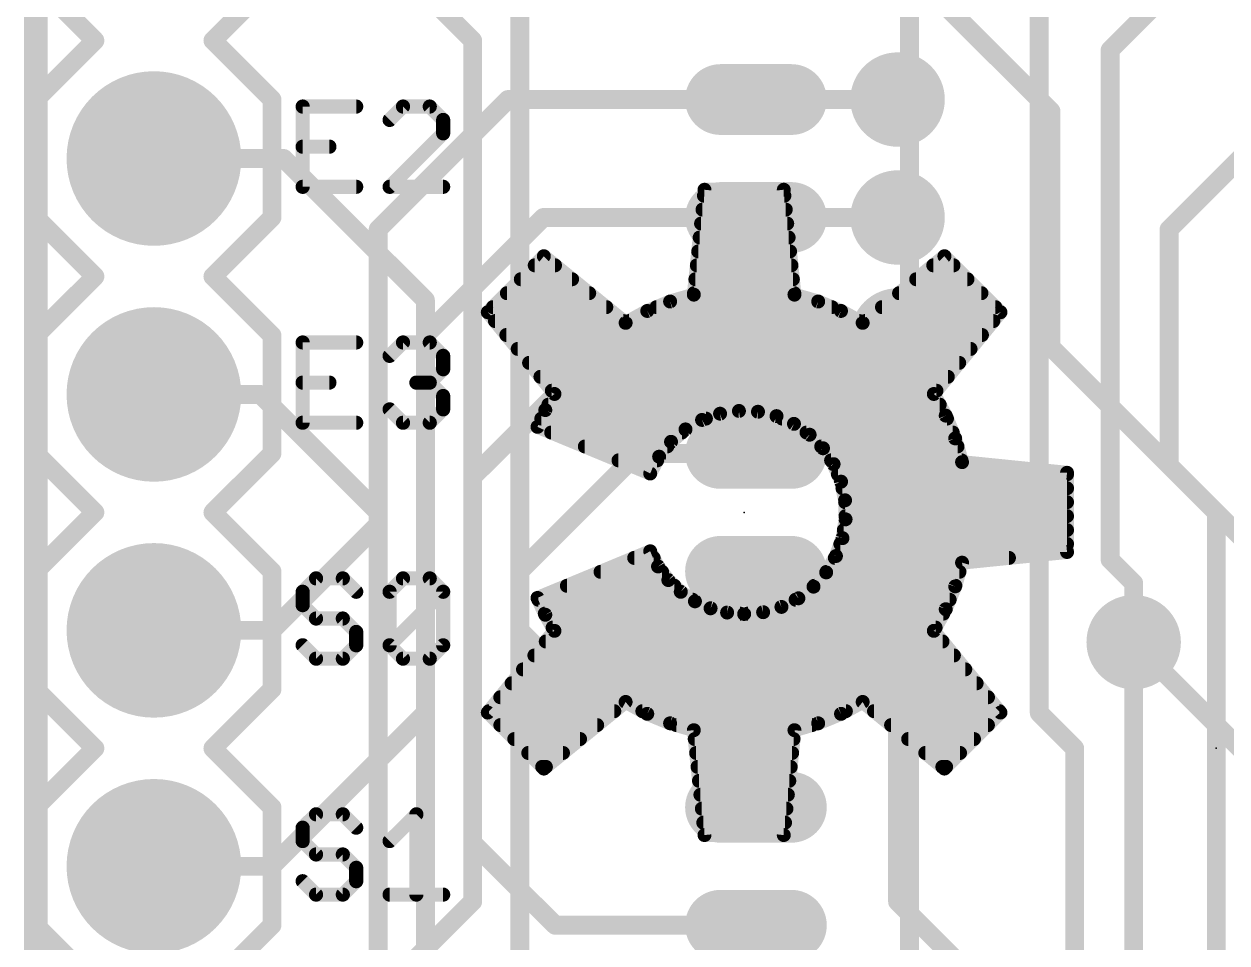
# Model space of a CAD drawing. Extents: x -2.8 to 25.5, y -2.5 to 56.
# Drawn here: x -0.13 to 12.81, y 23.3 to 33.2 of the extents above; entities that cross this region are included whole.
import ezdxf

# ---------------------------------------------------------------- set-up
doc = ezdxf.new("R2010")
doc.units = 0
for name, color, linetype in [('1', 12, 'CONTINUOUS'), ('16', 132, 'CONTINUOUS'), ('17', 110, 'CONTINUOUS'), ('18', 110, 'CONTINUOUS'), ('20', 53, 'CONTINUOUS'), ('21', 41, 'CONTINUOUS'), ('22', 40, 'CONTINUOUS'), ('23', 53, 'CONTINUOUS'), ('24', 53, 'CONTINUOUS'), ('51', 53, 'CONTINUOUS')]:
    doc.layers.add(name, color=color, linetype=linetype)

# ---------------------------------------------------------------- blocks, each defined once
blk = doc.blocks.new('RECT')
blk.add_solid([(-0.5, -0.5), (0.5, -0.5), (-0.5, 0.5), (0.5, 0.5)])
blk = doc.blocks.new('ROUNDP')
at = {"const_width": 0.5}
blk.add_lwpolyline([(0, -0.25, 1), (0, 0.25, 1), (0, -0.25)], format="xyb", dxfattribs=at)
blk = doc.blocks.new('RECT121920X243840R100')
at = {"const_width": 0.381}
blk.add_lwpolyline([(0.1905, -0.381), (0.1905, 0.381, 0.4142), (0, 0.5715), (0, 0.5715, 0.4142), (-0.1905, 0.381), (-0.1905, -0.381, 0.4142), (0, -0.5715), (0, -0.5715, 0.4142)], format="xyb", close=True, dxfattribs=at)
blk.add_solid([(-0.0254, -0.4064), (0.0254, -0.4064), (-0.0254, 0.4064), (0.0254, 0.4064)])
blk = doc.blocks.new('ROUNDV')
at = {"const_width": 0.5}
blk.add_lwpolyline([(0, -0.25, 1), (0, 0.25, 1), (0, -0.25)], format="xyb", dxfattribs=at)

msp = doc.modelspace()

# ---------------------------------------------------------------- linework, layer by layer
at = {"layer": '1'}
for points, const_width in [([(0, 0), (0, 55.88)], 0.254), ([(5.207, 26.67), (5.207, 35.306)], 0.2032), ([(11.557, 32.917), (13.45, 34.81)], 0.2032), ([(4.699, 33.02), (3.429, 34.29)], 0.2032), ([(10.795, 25.781), (10.795, 33.655)], 0.2032), ([(4.699, 24.384), (4.699, 33.02)], 0.2032), ([(11.557, 27.432), (11.557, 32.917)], 0.2032), ([(9.271, 32.385), (7.747, 32.385)], 0.2032), ([(12.192, 30.988), (13.589, 32.385)], 0.2032), ([(2.667, 31.75), (1.27, 31.75)], 0.2032), ([(4.191, 30.226), (2.667, 31.75)], 0.2032), ([(9.271, 31.115), (7.747, 31.115)], 0.2032), ([(12.192, 28.448), (12.192, 30.988)], 0.2032), ([(4.191, 23.114), (4.191, 30.226)], 0.2032), ([(9.271, 29.845), (7.747, 29.845)], 0.2032), ([(2.413, 29.21), (1.27, 29.21)], 0.2032), ([(3.683, 27.94), (2.413, 29.21)], 0.2032), ([(9.271, 28.575), (7.747, 28.575)], 0.2032), ([(12.7, 27.94), (12.192, 28.448)], 0.2032), ([(3.683, 22.352), (3.683, 27.94)], 0.2032), ([(12.7, 2.255), (12.7, 27.94)], 0.2032), ([(11.811, 27.178), (11.557, 27.432)], 0.2032), ([(9.271, 27.305), (7.747, 27.305)], 0.2032), ([(11.811, 26.543), (11.811, 27.178)], 0.2032), ([(5.842, 26.035), (5.207, 26.67)], 0.2032), ([(11.811, 19.812), (11.811, 26.543)], 0.2032), ([(5.842, 26.035), (7.747, 26.035)], 0.2032), ([(7.747, 26.035), (7.112, 26.035)], 0.2032), ([(11.176, 25.4), (10.795, 25.781)], 0.2032), ([(11.176, 19.939), (11.176, 25.4)], 0.2032), ([(4.699, 24.384), (5.588, 23.495)], 0.2032), ([(5.588, 23.495), (7.747, 23.495)], 0.2032)]:
    msp.add_lwpolyline(points, dxfattribs=dict(at, const_width=const_width))
at = {"layer": '1', "const_width": 0.1016}
for points in [[(4.7498, 33.02, 1), (4.6482, 33.02)], [(4.6631, 32.9841, 1), (4.7349, 33.0559)], [(11.6078, 32.917, 1), (11.5062, 32.917)], [(11.5211, 32.9529, 1), (11.5929, 32.8811)], [(7.747, 32.4358, 1), (7.747, 32.3342)], [(9.271, 32.3342, 1), (9.271, 32.4358)], [(1.27, 31.8008, 1), (1.27, 31.6992)], [(2.7029, 31.7859, 1), (2.6311, 31.7141)], [(2.667, 31.6992, 1), (2.667, 31.8008)], [(7.747, 31.1658, 1), (7.747, 31.0642)], [(9.271, 31.0642, 1), (9.271, 31.1658)], [(12.2428, 30.988, 1), (12.1412, 30.988)], [(12.1561, 31.0239, 1), (12.2279, 30.9521)], [(4.2418, 30.226, 1), (4.1402, 30.226)], [(4.1551, 30.1901, 1), (4.2269, 30.2619)], [(7.747, 29.8958, 1), (7.747, 29.7942)], [(9.271, 29.7942, 1), (9.271, 29.8958)], [(1.27, 29.2608, 1), (1.27, 29.1592)], [(2.4489, 29.2459, 1), (2.3771, 29.1741)], [(2.413, 29.1592, 1), (2.413, 29.2608)], [(7.747, 28.6258, 1), (7.747, 28.5242)], [(9.271, 28.5242, 1), (9.271, 28.6258)], [(12.2279, 28.4839, 1), (12.1561, 28.4121)], [(12.1412, 28.448, 1), (12.2428, 28.448)], [(3.7338, 27.94, 1), (3.6322, 27.94)], [(3.6471, 27.9041, 1), (3.7189, 27.9759)], [(12.7508, 27.94, 1), (12.6492, 27.94)], [(12.6641, 27.9041, 1), (12.7359, 27.9759)], [(11.5929, 27.4679, 1), (11.5211, 27.3961)], [(11.5062, 27.432, 1), (11.6078, 27.432)], [(7.747, 27.3558, 1), (7.747, 27.2542)], [(9.271, 27.2542, 1), (9.271, 27.3558)], [(11.8618, 27.178, 1), (11.7602, 27.178)], [(11.7751, 27.1421, 1), (11.8469, 27.2139)], [(5.2429, 26.7059, 1), (5.1711, 26.6341)], [(5.1562, 26.67, 1), (5.2578, 26.67)], [(11.8618, 26.543, 1), (11.7602, 26.543)], [(11.7602, 26.543, 1), (11.8618, 26.543)], [(5.842, 26.0858, 1), (5.842, 25.9842)], [(5.8061, 25.9991, 1), (5.8779, 26.0709)], [(7.112, 26.0858, 1), (7.112, 25.9842)], [(7.747, 25.9842, 1), (7.747, 26.0858)], [(7.747, 25.9842, 1), (7.747, 26.0858)], [(10.8309, 25.8169, 1), (10.7591, 25.7451)], [(10.7442, 25.781, 1), (10.8458, 25.781)], [(11.2268, 25.4, 1), (11.1252, 25.4)], [(11.1401, 25.3641, 1), (11.2119, 25.4359)], [(4.7349, 24.4199, 1), (4.6631, 24.3481)], [(4.6482, 24.384, 1), (4.7498, 24.384)], [(5.588, 23.5458, 1), (5.588, 23.4442)], [(5.5521, 23.4591, 1), (5.6239, 23.5309)], [(7.747, 23.4442, 1), (7.747, 23.5458)]]:
    msp.add_lwpolyline(points, format="xyb", dxfattribs=at)
at = {"layer": '16'}
for points, const_width in [([(0, 0), (0, 55.88)], 0.254), ([(10.922, 32.258), (6.604, 36.576)], 0.2032), ([(3.683, 30.988), (5.08, 32.385)], 0.2032), ([(5.08, 32.385), (9.271, 32.385)], 0.2032), ([(10.922, 29.718), (10.922, 32.258)], 0.2032), ([(4.191, 29.845), (5.461, 31.115)], 0.2032), ([(5.461, 31.115), (9.271, 31.115)], 0.2032), ([(3.683, 27.813), (3.683, 30.988)], 0.2032), ([(4.191, 25.781), (4.191, 29.845)], 0.2032), ([(4.699, 28.321), (6.223, 29.845)], 0.2032), ([(6.223, 29.845), (7.747, 29.845)], 0.2032), ([(7.747, 29.845), (7.493, 29.845)], 0.2032), ([(7.747, 29.845), (9.271, 29.845)], 0.2032), ([(10.922, 29.718), (14.605, 26.035)], 0.2032), ([(5.207, 27.305), (6.477, 28.575)], 0.2032), ([(6.477, 28.575), (7.747, 28.575)], 0.2032), ([(7.747, 28.575), (9.271, 28.575)], 0.2032), ([(4.699, 23.749), (4.699, 28.321)], 0.2032), ([(2.54, 26.67), (3.683, 27.813)], 0.2032), ([(5.207, 21.717), (5.207, 27.305)], 0.2032), ([(9.271, 23.749), (9.271, 27.305)], 0.2032), ([(1.27, 26.67), (2.54, 26.67)], 0.2032), ([(11.811, 26.543), (13.589, 24.765)], 0.2032), ([(2.54, 24.13), (4.191, 25.781)], 0.2032), ([(1.27, 24.13), (2.54, 24.13)], 0.2032), ([(2.54, 21.59), (4.699, 23.749)], 0.2032), ([(9.271, 23.749), (12.7, 20.32)], 0.2032)]:
    msp.add_lwpolyline(points, dxfattribs=dict(at, const_width=const_width))
at = {"layer": '16', "const_width": 0.1016}
for points in [[(5.08, 32.4358, 1), (5.08, 32.3342)], [(5.1159, 32.3491, 1), (5.0441, 32.4209)], [(9.271, 32.3342, 1), (9.271, 32.4358)], [(10.9728, 32.258, 1), (10.8712, 32.258)], [(10.8861, 32.2221, 1), (10.9579, 32.2939)], [(5.461, 31.1658, 1), (5.461, 31.0642)], [(5.4969, 31.0791, 1), (5.4251, 31.1509)], [(9.271, 31.0642, 1), (9.271, 31.1658)], [(3.7338, 30.988, 1), (3.6322, 30.988)], [(3.6471, 31.0239, 1), (3.7189, 30.9521)], [(4.2418, 29.845, 1), (4.1402, 29.845)], [(4.1551, 29.8809, 1), (4.2269, 29.8091)], [(6.223, 29.8958, 1), (6.223, 29.7942)], [(6.2589, 29.8091, 1), (6.1871, 29.8809)], [(7.493, 29.8958, 1), (7.493, 29.7942)], [(7.747, 29.8958, 1), (7.747, 29.7942)], [(7.747, 29.7942, 1), (7.747, 29.8958)], [(7.747, 29.7942, 1), (7.747, 29.8958)], [(9.271, 29.7942, 1), (9.271, 29.8958)], [(10.9579, 29.7539, 1), (10.8861, 29.6821)], [(10.8712, 29.718, 1), (10.9728, 29.718)], [(6.477, 28.6258, 1), (6.477, 28.5242)], [(6.5129, 28.5391, 1), (6.4411, 28.6109)], [(7.747, 28.6258, 1), (7.747, 28.5242)], [(7.747, 28.5242, 1), (7.747, 28.6258)], [(9.271, 28.5242, 1), (9.271, 28.6258)], [(4.7498, 28.321, 1), (4.6482, 28.321)], [(4.6631, 28.3569, 1), (4.7349, 28.2851)], [(3.6322, 27.813, 1), (3.7338, 27.813)], [(3.7189, 27.7771, 1), (3.6471, 27.8489)], [(5.2578, 27.305, 1), (5.1562, 27.305)], [(5.1711, 27.3409, 1), (5.2429, 27.2691)], [(9.3218, 27.305, 1), (9.2202, 27.305)], [(1.27, 26.7208, 1), (1.27, 26.6192)], [(2.5041, 26.7059, 1), (2.5759, 26.6341)], [(2.54, 26.6192, 1), (2.54, 26.7208)], [(11.8469, 26.5789, 1), (11.7751, 26.5071)], [(4.1402, 25.781, 1), (4.2418, 25.781)], [(4.2269, 25.7451, 1), (4.1551, 25.8169)], [(1.27, 24.1808, 1), (1.27, 24.0792)], [(2.5041, 24.1659, 1), (2.5759, 24.0941)], [(2.54, 24.0792, 1), (2.54, 24.1808)], [(4.7349, 23.7131, 1), (4.6631, 23.7849)], [(9.3069, 23.7849, 1), (9.2351, 23.7131)], [(4.6482, 23.749, 1), (4.7498, 23.749)], [(9.2202, 23.749, 1), (9.3218, 23.749)]]:
    msp.add_lwpolyline(points, format="xyb", dxfattribs=at)
at = {"layer": '20', "const_width": 0.254}
msp.add_lwpolyline([(0, 0), (0, 55.88)], dxfattribs=at)
at = {"layer": '21'}
for points, const_width in [([(9.398, 34.29), (9.398, 16.51)], 0.2032), ([(0, 33.655), (0.635, 33.02)], 0.2032), ([(1.905, 33.02), (2.54, 33.655)], 0.2032), ([(0, 32.385), (0.635, 33.02)], 0.2032), ([(1.905, 33.02), (2.54, 32.385)], 0.2032), ([(0, 31.115), (0, 32.385)], 0.2032), ([(2.54, 32.385), (2.54, 31.115)], 0.2032), ([(3.4464, 32.3095), (2.8702, 32.3095)], 0.1524), ([(2.8702, 32.3095), (2.8702, 31.4452)], 0.1524), ([(3.9498, 32.3095), (3.8057, 32.1655)], 0.1524), ([(4.2379, 32.3095), (3.9498, 32.3095)], 0.1524), ([(4.3819, 32.1655), (4.2379, 32.3095)], 0.1524), ([(4.3819, 32.0214), (4.3819, 32.1655)], 0.1524), ([(3.8057, 31.4452), (4.3819, 32.0214)], 0.1524), ([(2.8702, 31.8774), (3.1583, 31.8774)], 0.1524), ([(2.8702, 31.4452), (3.4464, 31.4452)], 0.1524), ([(4.3819, 31.4452), (3.8057, 31.4452)], 0.1524), ([(0.635, 30.48), (0, 31.115)], 0.2032), ([(2.54, 31.115), (1.905, 30.48)], 0.2032), ([(0, 29.845), (0.635, 30.48)], 0.2032), ([(1.905, 30.48), (2.54, 29.845)], 0.2032), ([(0, 28.575), (0, 29.845)], 0.2032), ([(2.54, 29.845), (2.54, 28.575)], 0.2032), ([(3.4464, 29.7695), (2.8702, 29.7695)], 0.1524), ([(2.8702, 29.7695), (2.8702, 28.9052)], 0.1524), ([(3.8057, 29.6255), (3.9498, 29.7695)], 0.1524), ([(3.9498, 29.7695), (4.2379, 29.7695)], 0.1524), ([(4.2379, 29.7695), (4.3819, 29.6255)], 0.1524), ([(4.3819, 29.6255), (4.3819, 29.4814)], 0.1524), ([(4.3819, 29.4814), (4.2379, 29.3374)], 0.1524), ([(2.8702, 29.3374), (3.1583, 29.3374)], 0.1524), ([(4.2379, 29.3374), (4.0938, 29.3374)], 0.1524), ([(4.2379, 29.3374), (4.3819, 29.1933)], 0.1524), ([(4.3819, 29.1933), (4.3819, 29.0493)], 0.1524), ([(3.9498, 28.9052), (3.8057, 29.0493)], 0.1524), ([(4.3819, 29.0493), (4.2379, 28.9052)], 0.1524), ([(2.8702, 28.9052), (3.4464, 28.9052)], 0.1524), ([(4.2379, 28.9052), (3.9498, 28.9052)], 0.1524), ([(0.635, 27.94), (0, 28.575)], 0.2032), ([(2.54, 28.575), (1.905, 27.94)], 0.2032), ([(0, 27.305), (0.635, 27.94)], 0.2032), ([(1.905, 27.94), (2.54, 27.305)], 0.2032), ([(0, 26.035), (0, 27.305)], 0.2032), ([(2.54, 27.305), (2.54, 26.035)], 0.2032), ([(3.0143, 27.2295), (2.8702, 27.0855)], 0.1524), ([(3.3024, 27.2295), (3.0143, 27.2295)], 0.1524), ([(3.4464, 27.0855), (3.3024, 27.2295)], 0.1524), ([(3.8057, 27.0855), (3.9498, 27.2295)], 0.1524), ([(3.9498, 27.2295), (4.2379, 27.2295)], 0.1524), ([(4.2379, 27.2295), (4.3819, 27.0855)], 0.1524), ([(2.8702, 27.0855), (2.8702, 26.9414)], 0.1524), ([(3.8057, 26.5093), (3.8057, 27.0855)], 0.1524), ([(3.8057, 26.5093), (4.3819, 27.0855)], 0.1524), ([(4.3819, 27.0855), (4.3819, 26.5093)], 0.1524), ([(2.8702, 26.9414), (3.0143, 26.7974)], 0.1524), ([(3.0143, 26.7974), (3.3024, 26.7974)], 0.1524), ([(3.3024, 26.7974), (3.4464, 26.6533)], 0.1524), ([(3.4464, 26.6533), (3.4464, 26.5093)], 0.1524), ([(3.0143, 26.3652), (2.8702, 26.5093)], 0.1524), ([(3.4464, 26.5093), (3.3024, 26.3652)], 0.1524), ([(3.9498, 26.3652), (3.8057, 26.5093)], 0.1524), ([(4.3819, 26.5093), (4.2379, 26.3652)], 0.1524), ([(3.3024, 26.3652), (3.0143, 26.3652)], 0.1524), ([(4.2379, 26.3652), (3.9498, 26.3652)], 0.1524), ([(0, 26.035), (0.635, 25.4)], 0.2032), ([(1.905, 25.4), (2.54, 26.035)], 0.2032), ([(0, 24.765), (0.635, 25.4)], 0.2032), ([(1.905, 25.4), (2.54, 24.765)], 0.2032), ([(0, 23.495), (0, 24.765)], 0.2032), ([(2.54, 24.765), (2.54, 23.495)], 0.2032), ([(3.0143, 24.6895), (2.8702, 24.5455)], 0.1524), ([(3.3024, 24.6895), (3.0143, 24.6895)], 0.1524), ([(3.4464, 24.5455), (3.3024, 24.6895)], 0.1524), ([(3.8057, 24.4014), (4.0938, 24.6895)], 0.1524), ([(4.0938, 24.6895), (4.0938, 23.8252)], 0.1524), ([(2.8702, 24.5455), (2.8702, 24.4014)], 0.1524), ([(2.8702, 24.4014), (3.0143, 24.2574)], 0.1524), ([(3.0143, 24.2574), (3.3024, 24.2574)], 0.1524), ([(3.3024, 24.2574), (3.4464, 24.1133)], 0.1524), ([(3.4464, 24.1133), (3.4464, 23.9693)], 0.1524), ([(3.0143, 23.8252), (2.8702, 23.9693)], 0.1524), ([(3.4464, 23.9693), (3.3024, 23.8252)], 0.1524), ([(3.3024, 23.8252), (3.0143, 23.8252)], 0.1524), ([(3.8057, 23.8252), (4.3819, 23.8252)], 0.1524), ([(0.635, 22.86), (0, 23.495)], 0.2032), ([(2.54, 23.495), (1.905, 22.86)], 0.2032)]:
    msp.add_lwpolyline(points, dxfattribs=dict(at, const_width=const_width))
for points, const_width in [([(0.6709, 32.9841, 1), (0.5991, 33.0559)], 0.1016), ([(0.5991, 32.9841, 1), (0.6709, 33.0559)], 0.1016), ([(1.9409, 33.0559, 1), (1.8691, 32.9841)], 0.1016), ([(1.8691, 33.0559, 1), (1.9409, 32.9841)], 0.1016), ([(0.0508, 32.385, 1), (-0.0508, 32.385)], 0.1016), ([(2.5908, 32.385, 1), (2.4892, 32.385)], 0.1016), ([(-0.0359, 32.4209, 1), (0.0359, 32.3491)], 0.1016), ([(2.5041, 32.3491, 1), (2.5759, 32.4209)], 0.1016), ([(2.8702, 32.3476, 1), (2.8702, 32.2714)], 0.0762), ([(2.9083, 32.3095, 1), (2.8321, 32.3095)], 0.0762), ([(3.4464, 32.2714, 1), (3.4464, 32.3476)], 0.0762), ([(3.9498, 32.3476, 1), (3.9498, 32.2714)], 0.0762), ([(3.9767, 32.2826, 1), (3.9228, 32.3365)], 0.0762), ([(4.2648, 32.3365, 1), (4.2109, 32.2826)], 0.0762), ([(4.2379, 32.2714, 1), (4.2379, 32.3476)], 0.0762), ([(3.7788, 32.1924, 1), (3.8327, 32.1385)], 0.0762), ([(4.42, 32.1655, 1), (4.3438, 32.1655)], 0.0762), ([(4.355, 32.1385, 1), (4.4089, 32.1924)], 0.0762), ([(4.4089, 31.9945, 1), (4.355, 32.0484)], 0.0762), ([(4.3438, 32.0214, 1), (4.42, 32.0214)], 0.0762), ([(2.8702, 31.9155, 1), (2.8702, 31.8393)], 0.0762), ([(3.1583, 31.8393, 1), (3.1583, 31.9155)], 0.0762), ([(2.8702, 31.4833, 1), (2.8702, 31.4071)], 0.0762), ([(2.8321, 31.4452, 1), (2.9083, 31.4452)], 0.0762), ([(3.4464, 31.4071, 1), (3.4464, 31.4833)], 0.0762), ([(3.8057, 31.4833, 1), (3.8057, 31.4071)], 0.0762), ([(3.7788, 31.4721, 1), (3.8327, 31.4183)], 0.0762), ([(4.3819, 31.4071, 1), (4.3819, 31.4833)], 0.0762), ([(0.0359, 31.1509, 1), (-0.0359, 31.0791)], 0.1016), ([(2.5759, 31.0791, 1), (2.5041, 31.1509)], 0.1016), ([(-0.0508, 31.115, 1), (0.0508, 31.115)], 0.1016), ([(2.4892, 31.115, 1), (2.5908, 31.115)], 0.1016), ([(0.6709, 30.4441, 1), (0.5991, 30.5159)], 0.1016), ([(0.5991, 30.4441, 1), (0.6709, 30.5159)], 0.1016), ([(1.9409, 30.5159, 1), (1.8691, 30.4441)], 0.1016), ([(1.8691, 30.5159, 1), (1.9409, 30.4441)], 0.1016), ([(0.0508, 29.845, 1), (-0.0508, 29.845)], 0.1016), ([(-0.0359, 29.8809, 1), (0.0359, 29.8091)], 0.1016), ([(2.5908, 29.845, 1), (2.4892, 29.845)], 0.1016), ([(2.5041, 29.8091, 1), (2.5759, 29.8809)], 0.1016), ([(2.8702, 29.8076, 1), (2.8702, 29.7314)], 0.0762), ([(2.9083, 29.7695, 1), (2.8321, 29.7695)], 0.0762), ([(3.4464, 29.7314, 1), (3.4464, 29.8076)], 0.0762), ([(3.9498, 29.8076, 1), (3.9498, 29.7314)], 0.0762), ([(3.9767, 29.7426, 1), (3.9228, 29.7965)], 0.0762), ([(4.2648, 29.7965, 1), (4.2109, 29.7426)], 0.0762), ([(4.2379, 29.7314, 1), (4.2379, 29.8076)], 0.0762), ([(3.7788, 29.6524, 1), (3.8327, 29.5985)], 0.0762), ([(4.42, 29.6255, 1), (4.3438, 29.6255)], 0.0762), ([(4.355, 29.5985, 1), (4.4089, 29.6524)], 0.0762), ([(4.3438, 29.4814, 1), (4.42, 29.4814)], 0.0762), ([(4.4089, 29.4545, 1), (4.355, 29.5084)], 0.0762), ([(2.8702, 29.3755, 1), (2.8702, 29.2993)], 0.0762), ([(3.1583, 29.2993, 1), (3.1583, 29.3755)], 0.0762), ([(4.0938, 29.3755, 1), (4.0938, 29.2993)], 0.0762), ([(4.2648, 29.3643, 1), (4.2109, 29.3104)], 0.0762), ([(4.2109, 29.3643, 1), (4.2648, 29.3104)], 0.0762), ([(4.2379, 29.2993, 1), (4.2379, 29.3755)], 0.0762), ([(4.42, 29.1933, 1), (4.3438, 29.1933)], 0.0762), ([(4.355, 29.1664, 1), (4.4089, 29.2203)], 0.0762), ([(3.8327, 29.0762, 1), (3.7788, 29.0223)], 0.0762), ([(4.4089, 29.0223, 1), (4.355, 29.0762)], 0.0762), ([(4.3438, 29.0493, 1), (4.42, 29.0493)], 0.0762), ([(2.8702, 28.9433, 1), (2.8702, 28.8671)], 0.0762), ([(2.8321, 28.9052, 1), (2.9083, 28.9052)], 0.0762), ([(3.4464, 28.8671, 1), (3.4464, 28.9433)], 0.0762), ([(3.9498, 28.9433, 1), (3.9498, 28.8671)], 0.0762), ([(3.9228, 28.8783, 1), (3.9767, 28.9321)], 0.0762), ([(4.2109, 28.9321, 1), (4.2648, 28.8783)], 0.0762), ([(4.2379, 28.8671, 1), (4.2379, 28.9433)], 0.0762), ([(0.0359, 28.6109, 1), (-0.0359, 28.5391)], 0.1016), ([(-0.0508, 28.575, 1), (0.0508, 28.575)], 0.1016), ([(2.4892, 28.575, 1), (2.5908, 28.575)], 0.1016), ([(2.5759, 28.5391, 1), (2.5041, 28.6109)], 0.1016), ([(0.6709, 27.9041, 1), (0.5991, 27.9759)], 0.1016), ([(0.5991, 27.9041, 1), (0.6709, 27.9759)], 0.1016), ([(1.9409, 27.9759, 1), (1.8691, 27.9041)], 0.1016), ([(1.8691, 27.9759, 1), (1.9409, 27.9041)], 0.1016), ([(0.0508, 27.305, 1), (-0.0508, 27.305)], 0.1016), ([(-0.0359, 27.3409, 1), (0.0359, 27.2691)], 0.1016), ([(2.5908, 27.305, 1), (2.4892, 27.305)], 0.1016), ([(2.5041, 27.2691, 1), (2.5759, 27.3409)], 0.1016), ([(3.0143, 27.2676, 1), (3.0143, 27.1914)], 0.0762), ([(3.0412, 27.2026, 1), (2.9873, 27.2565)], 0.0762), ([(3.3293, 27.2565, 1), (3.2754, 27.2026)], 0.0762), ([(3.3024, 27.1914, 1), (3.3024, 27.2676)], 0.0762), ([(3.9498, 27.2676, 1), (3.9498, 27.1914)], 0.0762), ([(3.9767, 27.2026, 1), (3.9228, 27.2565)], 0.0762), ([(4.2648, 27.2565, 1), (4.2109, 27.2026)], 0.0762), ([(4.2379, 27.1914, 1), (4.2379, 27.2676)], 0.0762), ([(2.9083, 27.0855, 1), (2.8321, 27.0855)], 0.0762), ([(2.8433, 27.1124, 1), (2.8971, 27.0585)], 0.0762), ([(3.4195, 27.0585, 1), (3.4734, 27.1124)], 0.0762), ([(3.8438, 27.0855, 1), (3.7676, 27.0855)], 0.0762), ([(3.7788, 27.1124, 1), (3.8327, 27.0585)], 0.0762), ([(4.42, 27.0855, 1), (4.3438, 27.0855)], 0.0762), ([(4.4089, 27.0585, 1), (4.355, 27.1124)], 0.0762), ([(4.355, 27.0585, 1), (4.4089, 27.1124)], 0.0762), ([(2.8971, 26.9684, 1), (2.8433, 26.9145)], 0.0762), ([(2.8321, 26.9414, 1), (2.9083, 26.9414)], 0.0762), ([(3.0143, 26.8355, 1), (3.0143, 26.7593)], 0.0762), ([(2.9873, 26.7704, 1), (3.0412, 26.8243)], 0.0762), ([(3.3293, 26.8243, 1), (3.2754, 26.7704)], 0.0762), ([(3.3024, 26.7593, 1), (3.3024, 26.8355)], 0.0762), ([(3.4845, 26.6533, 1), (3.4083, 26.6533)], 0.0762), ([(3.4195, 26.6264, 1), (3.4734, 26.6803)], 0.0762), ([(2.8971, 26.5362, 1), (2.8433, 26.4823)], 0.0762), ([(3.4083, 26.5093, 1), (3.4845, 26.5093)], 0.0762), ([(3.4734, 26.4823, 1), (3.4195, 26.5362)], 0.0762), ([(3.8327, 26.5362, 1), (3.7788, 26.4823)], 0.0762), ([(3.7788, 26.5362, 1), (3.8327, 26.4823)], 0.0762), ([(3.7676, 26.5093, 1), (3.8438, 26.5093)], 0.0762), ([(4.3438, 26.5093, 1), (4.42, 26.5093)], 0.0762), ([(4.4089, 26.4823, 1), (4.355, 26.5362)], 0.0762), ([(3.0143, 26.4033, 1), (3.0143, 26.3271)], 0.0762), ([(2.9873, 26.3383, 1), (3.0412, 26.3921)], 0.0762), ([(3.2754, 26.3921, 1), (3.3293, 26.3383)], 0.0762), ([(3.3024, 26.3271, 1), (3.3024, 26.4033)], 0.0762), ([(3.9498, 26.4033, 1), (3.9498, 26.3271)], 0.0762), ([(3.9228, 26.3383, 1), (3.9767, 26.3921)], 0.0762), ([(4.2109, 26.3921, 1), (4.2648, 26.3383)], 0.0762), ([(4.2379, 26.3271, 1), (4.2379, 26.4033)], 0.0762), ([(0.0359, 26.0709, 1), (-0.0359, 25.9991)], 0.1016), ([(-0.0508, 26.035, 1), (0.0508, 26.035)], 0.1016), ([(2.4892, 26.035, 1), (2.5908, 26.035)], 0.1016), ([(2.5759, 25.9991, 1), (2.5041, 26.0709)], 0.1016), ([(0.6709, 25.3641, 1), (0.5991, 25.4359)], 0.1016), ([(1.9409, 25.4359, 1), (1.8691, 25.3641)], 0.1016), ([(0.5991, 25.3641, 1), (0.6709, 25.4359)], 0.1016), ([(1.8691, 25.4359, 1), (1.9409, 25.3641)], 0.1016), ([(0.0508, 24.765, 1), (-0.0508, 24.765)], 0.1016), ([(-0.0359, 24.8009, 1), (0.0359, 24.7291)], 0.1016), ([(2.5908, 24.765, 1), (2.4892, 24.765)], 0.1016), ([(2.5041, 24.7291, 1), (2.5759, 24.8009)], 0.1016), ([(3.0143, 24.7276, 1), (3.0143, 24.6514)], 0.0762), ([(3.0412, 24.6626, 1), (2.9873, 24.7165)], 0.0762), ([(3.3293, 24.7165, 1), (3.2754, 24.6626)], 0.0762), ([(3.3024, 24.6514, 1), (3.3024, 24.7276)], 0.0762), ([(4.1319, 24.6895, 1), (4.0557, 24.6895)], 0.0762), ([(4.1208, 24.6626, 1), (4.0669, 24.7165)], 0.0762), ([(2.9083, 24.5455, 1), (2.8321, 24.5455)], 0.0762), ([(2.8433, 24.5724, 1), (2.8971, 24.5185)], 0.0762), ([(3.4195, 24.5185, 1), (3.4734, 24.5724)], 0.0762), ([(2.8971, 24.4284, 1), (2.8433, 24.3745)], 0.0762), ([(3.7788, 24.4284, 1), (3.8327, 24.3745)], 0.0762), ([(2.8321, 24.4014, 1), (2.9083, 24.4014)], 0.0762), ([(3.0143, 24.2955, 1), (3.0143, 24.2193)], 0.0762), ([(3.3293, 24.2843, 1), (3.2754, 24.2304)], 0.0762), ([(3.3024, 24.2193, 1), (3.3024, 24.2955)], 0.0762), ([(2.9873, 24.2304, 1), (3.0412, 24.2843)], 0.0762), ([(3.4845, 24.1133, 1), (3.4083, 24.1133)], 0.0762), ([(3.4195, 24.0864, 1), (3.4734, 24.1403)], 0.0762), ([(2.8971, 23.9962, 1), (2.8433, 23.9423)], 0.0762), ([(3.4083, 23.9693, 1), (3.4845, 23.9693)], 0.0762), ([(3.4734, 23.9423, 1), (3.4195, 23.9962)], 0.0762), ([(3.0143, 23.8633, 1), (3.0143, 23.7871)], 0.0762), ([(2.9873, 23.7983, 1), (3.0412, 23.8521)], 0.0762), ([(3.2754, 23.8521, 1), (3.3293, 23.7983)], 0.0762), ([(3.3024, 23.7871, 1), (3.3024, 23.8633)], 0.0762), ([(3.8057, 23.8633, 1), (3.8057, 23.7871)], 0.0762), ([(4.0557, 23.8252, 1), (4.1319, 23.8252)], 0.0762), ([(4.3819, 23.7871, 1), (4.3819, 23.8633)], 0.0762), ([(0.0359, 23.5309, 1), (-0.0359, 23.4591)], 0.1016), ([(2.5759, 23.4591, 1), (2.5041, 23.5309)], 0.1016), ([(-0.0508, 23.495, 1), (0.0508, 23.495)], 0.1016), ([(2.4892, 23.495, 1), (2.5908, 23.495)], 0.1016)]:
    msp.add_lwpolyline(points, format="xyb", dxfattribs=dict(at, const_width=const_width))
at = {"layer": '22', "const_width": 0.15}
for points in [[(7.0787, 30.2846), (7.1935, 31.4139)], [(7.1935, 31.4139), (8.0465, 31.4139)], [(8.0465, 31.4139), (8.1613, 30.2846)], [(7.187, 31.35), (8.053, 31.35)], [(7.1718, 31.2), (8.0682, 31.2)], [(7.1565, 31.05), (8.0835, 31.05)], [(7.1413, 30.9), (8.0987, 30.9)], [(7.126, 30.75), (8.114, 30.75)], [(4.862, 30.0948), (5.4652, 30.698)], [(5.3672, 30.6), (5.5854, 30.6)], [(5.4652, 30.698), (6.3449, 29.9807)], [(7.1108, 30.6), (8.1292, 30.6)], [(8.8951, 29.9807), (9.7748, 30.698)], [(9.6546, 30.6), (9.8728, 30.6)], [(9.7748, 30.698), (10.378, 30.0948)], [(5.2172, 30.45), (5.7693, 30.45)], [(7.0955, 30.45), (8.1445, 30.45)], [(9.4707, 30.45), (10.0228, 30.45)], [(5.0672, 30.3), (5.9533, 30.3)], [(6.5778, 30.1089), (6.8234, 30.2106)], [(6.8234, 30.2106), (7.0787, 30.2846)], [(7.0803, 30.3), (8.1597, 30.3)], [(8.1613, 30.2846), (8.4166, 30.2106)], [(8.4166, 30.2106), (8.6622, 30.1089)], [(9.2867, 30.3), (10.1728, 30.3)], [(5.5793, 29.2151), (4.862, 30.0948)], [(4.9172, 30.15), (6.1373, 30.15)], [(6.3449, 29.9807), (6.5778, 30.1089)], [(6.6771, 30.15), (8.5629, 30.15)], [(8.6622, 30.1089), (8.8951, 29.9807)], [(9.1027, 30.15), (10.3228, 30.15)], [(10.378, 30.0948), (9.6607, 29.2151)], [(4.9393, 30), (6.3212, 30)], [(6.38, 30), (8.86, 30)], [(8.9188, 30), (10.3007, 30)], [(5.0616, 29.85), (10.1784, 29.85)], [(5.1839, 29.7), (10.0561, 29.7)], [(5.3062, 29.55), (9.9338, 29.55)], [(5.4285, 29.4), (9.8115, 29.4)], [(5.4808, 29.0418), (5.5793, 29.2151)], [(5.5508, 29.25), (9.6892, 29.25)], [(9.6607, 29.2151), (9.7889, 28.9822)], [(5.5139, 29.1), (9.7241, 29.1)], [(5.3969, 28.8609), (5.4808, 29.0418)], [(5.4382, 28.95), (7.2088, 28.95)], [(7.1672, 28.9356), (6.9893, 28.8336)], [(7.3611, 29.0027), (7.1672, 28.9356)], [(7.564, 29.0323), (7.3611, 29.0027)], [(7.769, 29.0236), (7.564, 29.0323)], [(7.9687, 28.9767), (7.769, 29.0236)], [(8.1561, 28.8934), (7.9687, 28.9767)], [(8.0287, 28.95), (9.8022, 28.95)], [(9.7889, 28.9822), (9.8906, 28.7366)], [(6.6095, 28.3586), (5.3969, 28.8609)], [(5.5439, 28.8), (6.9501, 28.8)], [(6.9893, 28.8336), (6.8335, 28.7001)], [(8.3247, 28.7765), (8.1561, 28.8934)], [(8.2908, 28.8), (9.8643, 28.8)], [(6.8335, 28.7001), (6.7054, 28.5399)], [(8.4685, 28.6302), (8.3247, 28.7765)], [(9.8906, 28.7366), (9.9646, 28.4813)], [(5.906, 28.65), (6.7935, 28.65)], [(6.7054, 28.5399), (6.6095, 28.3586)], [(8.449, 28.65), (9.9157, 28.65)], [(8.5824, 28.4597), (8.4685, 28.6302)], [(6.2682, 28.5), (6.6843, 28.5)], [(8.5555, 28.5), (9.9592, 28.5)], [(8.6625, 28.2708), (8.5824, 28.4597)], [(9.9646, 28.4813), (11.0939, 28.3665)], [(8.629, 28.35), (11.0939, 28.35)], [(8.706, 28.0704), (8.6625, 28.2708)], [(11.0939, 28.3665), (11.0939, 27.5135)], [(8.6779, 28.2), (11.0939, 28.2)], [(8.7112, 27.8653), (8.706, 28.0704)], [(8.7065, 28.05), (11.0939, 28.05)], [(8.7103, 27.9), (11.0939, 27.9)], [(8.6781, 27.6629), (8.7112, 27.8653)], [(8.6924, 27.75), (11.0939, 27.75)], [(8.6078, 27.4702), (8.6781, 27.6629)], [(5.3969, 27.0191), (6.6095, 27.5214)], [(6.6095, 27.5214), (6.6939, 27.358)], [(8.6551, 27.6), (11.0939, 27.6)], [(11.0939, 27.5135), (9.9646, 27.3987)], [(6.4371, 27.45), (6.6464, 27.45)], [(8.5027, 27.294), (8.6078, 27.4702)], [(8.5957, 27.45), (10.4692, 27.45)], [(9.9646, 27.3987), (9.8906, 27.1434)], [(6.075, 27.3), (6.7376, 27.3)], [(6.6939, 27.358), (6.8044, 27.2111)], [(8.3666, 27.1406), (8.5027, 27.294)], [(8.5062, 27.3), (9.936, 27.3)], [(5.7129, 27.15), (6.8691, 27.15)], [(6.8044, 27.2111), (6.938, 27.0848)], [(8.2042, 27.0153), (8.3666, 27.1406)], [(8.3749, 27.15), (9.8925, 27.15)], [(9.8906, 27.1434), (9.7889, 26.8978)], [(5.4808, 26.8382), (5.3969, 27.0191)], [(5.4058, 27), (7.065, 27)], [(6.938, 27.0848), (7.0909, 26.9827)], [(7.0909, 26.9827), (7.2588, 26.9076)], [(8.0213, 26.9225), (8.2042, 27.0153)], [(8.1741, 27), (9.8312, 27)], [(5.4753, 26.85), (7.5749, 26.85)], [(7.2588, 26.9076), (7.4368, 26.8617)], [(7.4368, 26.8617), (7.62, 26.8462)], [(7.62, 26.8462), (7.8242, 26.8654)], [(7.6603, 26.85), (9.7626, 26.85)], [(7.8242, 26.8654), (8.0213, 26.9225)], [(9.7889, 26.8978), (9.6607, 26.6649)], [(5.5793, 26.6649), (5.4808, 26.8382)], [(4.862, 25.7852), (5.5793, 26.6649)], [(5.5593, 26.7), (9.68, 26.7)], [(9.6607, 26.6649), (10.378, 25.7852)], [(5.4856, 26.55), (9.7544, 26.55)], [(5.3633, 26.4), (9.8767, 26.4)], [(5.241, 26.25), (9.999, 26.25)], [(5.1187, 26.1), (10.1213, 26.1)], [(4.9964, 25.95), (10.2436, 25.95)], [(6.3449, 25.8993), (5.4652, 25.182)], [(6.5778, 25.7711), (6.3449, 25.8993)], [(8.8951, 25.8993), (8.6622, 25.7711)], [(9.7748, 25.182), (8.8951, 25.8993)], [(5.4652, 25.182), (4.862, 25.7852)], [(4.8741, 25.8), (6.2231, 25.8)], [(6.5253, 25.8), (8.7147, 25.8)], [(6.8234, 25.6694), (6.5778, 25.7711)], [(8.6622, 25.7711), (8.4166, 25.6694)], [(9.0169, 25.8), (10.3659, 25.8)], [(10.378, 25.7852), (9.7748, 25.182)], [(4.9972, 25.65), (6.0392, 25.65)], [(7.0787, 25.5954), (6.8234, 25.6694)], [(6.8903, 25.65), (8.3497, 25.65)], [(7.1935, 24.4661), (7.0787, 25.5954)], [(8.1613, 25.5954), (8.0465, 24.4661)], [(8.4166, 25.6694), (8.1613, 25.5954)], [(9.2008, 25.65), (10.2428, 25.65)], [(5.1472, 25.5), (5.8552, 25.5)], [(7.0884, 25.5), (8.1516, 25.5)], [(9.3848, 25.5), (10.0928, 25.5)], [(5.2972, 25.35), (5.6712, 25.35)], [(7.1036, 25.35), (8.1364, 25.35)], [(9.5688, 25.35), (9.9428, 25.35)], [(5.4472, 25.2), (5.4873, 25.2)], [(7.1189, 25.2), (8.1211, 25.2)], [(9.7527, 25.2), (9.7928, 25.2)], [(7.1341, 25.05), (8.1059, 25.05)], [(7.1494, 24.9), (8.0906, 24.9)], [(7.1646, 24.75), (8.0754, 24.75)], [(7.1799, 24.6), (8.0601, 24.6)], [(8.0465, 24.4661), (7.1935, 24.4661)]]:
    msp.add_lwpolyline(points, dxfattribs=at)
at = {"layer": '22', "const_width": 0.075}
for points in [[(7.1935, 31.4514, 1), (7.1935, 31.3764)], [(7.2308, 31.4101, 1), (7.1562, 31.4177)], [(8.0838, 31.4177, 1), (8.0092, 31.4101)], [(8.0465, 31.3764, 1), (8.0465, 31.4514)], [(7.187, 31.3875, 1), (7.187, 31.3125)], [(8.053, 31.3125, 1), (8.053, 31.3875)], [(7.1718, 31.2375, 1), (7.1718, 31.1625)], [(8.0682, 31.1625, 1), (8.0682, 31.2375)], [(7.1565, 31.0875, 1), (7.1565, 31.0125)], [(8.0835, 31.0125, 1), (8.0835, 31.0875)], [(7.1413, 30.9375, 1), (7.1413, 30.8625)], [(8.0987, 30.8625, 1), (8.0987, 30.9375)], [(7.126, 30.7875, 1), (7.126, 30.7125)], [(8.114, 30.7125, 1), (8.114, 30.7875)], [(5.3672, 30.6375, 1), (5.3672, 30.5625)], [(5.4889, 30.7271, 1), (5.4415, 30.6689)], [(5.4917, 30.6715, 1), (5.4387, 30.7245)], [(5.5854, 30.5625, 1), (5.5854, 30.6375)], [(7.1108, 30.6375, 1), (7.1108, 30.5625)], [(8.1292, 30.5625, 1), (8.1292, 30.6375)], [(9.6546, 30.6375, 1), (9.6546, 30.5625)], [(9.8013, 30.7245, 1), (9.7483, 30.6715)], [(9.7985, 30.6689, 1), (9.7511, 30.7271)], [(9.8728, 30.5625, 1), (9.8728, 30.6375)], [(5.2172, 30.4875, 1), (5.2172, 30.4125)], [(5.7693, 30.4125, 1), (5.7693, 30.4875)], [(7.0955, 30.4875, 1), (7.0955, 30.4125)], [(8.1445, 30.4125, 1), (8.1445, 30.4875)], [(9.4707, 30.4875, 1), (9.4707, 30.4125)], [(10.0228, 30.4125, 1), (10.0228, 30.4875)], [(5.0672, 30.3375, 1), (5.0672, 30.2625)], [(5.9533, 30.2625, 1), (5.9533, 30.3375)], [(6.8129, 30.2466, 1), (6.8338, 30.1746)], [(6.8377, 30.176, 1), (6.809, 30.2452)], [(7.0414, 30.2884, 1), (7.116, 30.2808)], [(7.0803, 30.3375, 1), (7.0803, 30.2625)], [(7.0891, 30.2486, 1), (7.0683, 30.3206)], [(8.1717, 30.3206, 1), (8.1509, 30.2486)], [(8.124, 30.2808, 1), (8.1986, 30.2884)], [(8.1597, 30.2625, 1), (8.1597, 30.3375)], [(8.431, 30.2452, 1), (8.4023, 30.176)], [(8.4062, 30.1746, 1), (8.4271, 30.2466)], [(9.2867, 30.3375, 1), (9.2867, 30.2625)], [(10.1728, 30.2625, 1), (10.1728, 30.3375)], [(4.8911, 30.1185, 1), (4.8329, 30.0711)], [(4.8355, 30.1213, 1), (4.8885, 30.0683)], [(4.9172, 30.1875, 1), (4.9172, 30.1125)], [(6.1373, 30.1125, 1), (6.1373, 30.1875)], [(6.5634, 30.1435, 1), (6.5921, 30.0742)], [(6.5959, 30.076, 1), (6.5597, 30.1417)], [(6.6771, 30.1875, 1), (6.6771, 30.1125)], [(8.5629, 30.1125, 1), (8.5629, 30.1875)], [(8.6803, 30.1417, 1), (8.6441, 30.076)], [(8.6479, 30.0742, 1), (8.6766, 30.1435)], [(9.1027, 30.1875, 1), (9.1027, 30.1125)], [(10.3228, 30.1125, 1), (10.3228, 30.1875)], [(10.4071, 30.0711, 1), (10.3489, 30.1185)], [(10.3515, 30.0683, 1), (10.4045, 30.1213)], [(4.9393, 30.0375, 1), (4.9393, 29.9625)], [(6.3268, 30.0136, 1), (6.363, 29.9478)], [(6.3212, 29.9625, 1), (6.3212, 30.0375)], [(6.3212, 29.9516, 1), (6.3686, 30.0098)], [(6.38, 30.0375, 1), (6.38, 29.9625)], [(8.8714, 30.0098, 1), (8.9188, 29.9516)], [(8.86, 29.9625, 1), (8.86, 30.0375)], [(8.877, 29.9478, 1), (8.9132, 30.0136)], [(8.9188, 30.0375, 1), (8.9188, 29.9625)], [(10.3007, 29.9625, 1), (10.3007, 30.0375)], [(5.0616, 29.8875, 1), (5.0616, 29.8125)], [(10.1784, 29.8125, 1), (10.1784, 29.8875)], [(5.1839, 29.7375, 1), (5.1839, 29.6625)], [(10.0561, 29.6625, 1), (10.0561, 29.7375)], [(5.3062, 29.5875, 1), (5.3062, 29.5125)], [(9.9338, 29.5125, 1), (9.9338, 29.5875)], [(5.4285, 29.4375, 1), (5.4285, 29.3625)], [(9.8115, 29.3625, 1), (9.8115, 29.4375)], [(5.5508, 29.2875, 1), (5.5508, 29.2125)], [(5.6119, 29.1966, 1), (5.5467, 29.2336)], [(5.5502, 29.1914, 1), (5.6084, 29.2388)], [(9.6936, 29.2332, 1), (9.6278, 29.197)], [(9.6316, 29.2388, 1), (9.6898, 29.1914)], [(9.6892, 29.2125, 1), (9.6892, 29.2875)], [(5.5139, 29.1375, 1), (5.5139, 29.0625)], [(9.7241, 29.0625, 1), (9.7241, 29.1375)], [(5.4382, 28.9875, 1), (5.4382, 28.9125)], [(5.4482, 29.0603, 1), (5.5134, 29.0232)], [(5.5148, 29.026, 1), (5.4467, 29.0576)], [(7.155, 28.9711, 1), (7.1795, 28.9002)], [(7.1859, 28.9031, 1), (7.1486, 28.9682)], [(7.2088, 28.9125, 1), (7.2088, 28.9875)], [(7.3557, 29.0398, 1), (7.3665, 28.9656)], [(7.3733, 28.9672, 1), (7.3488, 29.0381)], [(7.5656, 29.0698, 1), (7.5624, 28.9949)], [(7.5695, 28.9952, 1), (7.5586, 29.0694)], [(7.7775, 29.0601, 1), (7.7604, 28.9871)], [(7.7674, 28.9861, 1), (7.7706, 29.061)], [(7.9839, 29.011, 1), (7.9534, 28.9424)], [(7.9601, 28.9402, 1), (7.9772, 29.0132)], [(8.0287, 28.9875, 1), (8.0287, 28.9125)], [(9.8235, 28.9966, 1), (9.7542, 28.9679)], [(9.756, 28.9641, 1), (9.8217, 29.0003)], [(9.8022, 28.9125, 1), (9.8022, 28.9875)], [(5.4113, 28.8955, 1), (5.3825, 28.8263)], [(5.3629, 28.8767, 1), (5.4309, 28.8451)], [(5.5439, 28.8375, 1), (5.5439, 28.7625)], [(6.9501, 28.7625, 1), (6.9501, 28.8375)], [(6.9706, 28.8661, 1), (7.0079, 28.8011)], [(7.0137, 28.8051, 1), (6.9649, 28.8621)], [(8.1775, 28.9242, 1), (8.1347, 28.8625)], [(8.1409, 28.8591, 1), (8.1713, 28.9276)], [(8.2908, 28.8375, 1), (8.2908, 28.7625)], [(9.8643, 28.7625, 1), (9.8643, 28.8375)], [(6.8091, 28.7286, 1), (6.8579, 28.6716)], [(6.8628, 28.6767, 1), (6.8042, 28.7235)], [(8.3514, 28.8028, 1), (8.2979, 28.7502)], [(8.3033, 28.7457, 1), (8.346, 28.8073)], [(9.9266, 28.7471, 1), (9.8546, 28.7262)], [(9.856, 28.7223, 1), (9.9252, 28.751)], [(5.906, 28.6875, 1), (5.906, 28.6125)], [(6.6761, 28.5633, 1), (6.7347, 28.5165)], [(6.7386, 28.5224, 1), (6.6723, 28.5574)], [(6.7935, 28.6125, 1), (6.7935, 28.6875)], [(8.449, 28.6875, 1), (8.449, 28.6125)], [(8.4997, 28.6511, 1), (8.4373, 28.6094)], [(8.4417, 28.6039, 1), (8.4952, 28.6565)], [(9.9157, 28.6125, 1), (9.9157, 28.6875)], [(6.2682, 28.5375, 1), (6.2682, 28.4625)], [(6.6843, 28.4625, 1), (6.6843, 28.5375)], [(8.5555, 28.5375, 1), (8.5555, 28.4625)], [(8.617, 28.4743, 1), (8.5479, 28.445)], [(8.5513, 28.4388, 1), (8.6136, 28.4805)], [(9.9684, 28.5186, 1), (9.9608, 28.444)], [(9.9286, 28.4709, 1), (10.0006, 28.4917)], [(9.9592, 28.4625, 1), (9.9592, 28.5375)], [(6.5764, 28.3761, 1), (6.6426, 28.3411)], [(6.5951, 28.324, 1), (6.6239, 28.3932)], [(8.629, 28.3875, 1), (8.629, 28.3125)], [(8.6992, 28.2788, 1), (8.6259, 28.2629)], [(11.1314, 28.3665, 1), (11.0564, 28.3665)], [(11.0901, 28.3292, 1), (11.0977, 28.4038)], [(11.0939, 28.3125, 1), (11.0939, 28.3875)], [(8.628, 28.2562, 1), (8.6971, 28.2855)], [(8.6779, 28.2375, 1), (8.6779, 28.1625)], [(11.0939, 28.1625, 1), (11.0939, 28.2375)], [(8.7435, 28.0713, 1), (8.6685, 28.0694)], [(8.7065, 28.0875, 1), (8.7065, 28.0125)], [(8.6693, 28.0624, 1), (8.7426, 28.0783)], [(11.0939, 28.0125, 1), (11.0939, 28.0875)], [(8.7103, 27.9375, 1), (8.7103, 27.8625)], [(11.0939, 27.8625, 1), (11.0939, 27.9375)], [(8.6924, 27.7875, 1), (8.6924, 27.7125)], [(8.6737, 27.8644, 1), (8.7487, 27.8663)], [(8.7482, 27.8593, 1), (8.6742, 27.8714)], [(11.0939, 27.7125, 1), (11.0939, 27.7875)], [(8.6411, 27.6689, 1), (8.7151, 27.6568)], [(8.7133, 27.65, 1), (8.6429, 27.6758)], [(6.6428, 27.5386, 1), (6.5762, 27.5042)], [(6.6239, 27.4868, 1), (6.5951, 27.556)], [(8.6551, 27.6375, 1), (8.6551, 27.5625)], [(11.0977, 27.4762, 1), (11.0901, 27.5508)], [(11.0939, 27.5625, 1), (11.0939, 27.6375)], [(6.4371, 27.4875, 1), (6.4371, 27.4125)], [(6.6464, 27.4125, 1), (6.6464, 27.4875)], [(8.5957, 27.4875, 1), (8.5957, 27.4125)], [(8.5725, 27.4831, 1), (8.643, 27.4573)], [(8.64, 27.451, 1), (8.5756, 27.4894)], [(9.9608, 27.436, 1), (9.9684, 27.3614)], [(10.0006, 27.3883, 1), (9.9286, 27.4091)], [(10.4692, 27.4125, 1), (10.4692, 27.4875)], [(11.0564, 27.5135, 1), (11.1314, 27.5135)], [(6.075, 27.3375, 1), (6.075, 27.2625)], [(6.7238, 27.3806, 1), (6.6639, 27.3355)], [(6.6606, 27.3408, 1), (6.7272, 27.3753)], [(6.7376, 27.2625, 1), (6.7376, 27.3375)], [(8.4705, 27.3133, 1), (8.5349, 27.2748)], [(8.5062, 27.3375, 1), (8.5062, 27.2625)], [(8.5307, 27.2692, 1), (8.4746, 27.3189)], [(9.936, 27.2625, 1), (9.936, 27.3375)], [(5.7129, 27.1875, 1), (5.7129, 27.1125)], [(6.8302, 27.2384, 1), (6.7787, 27.1839)], [(6.7745, 27.1886, 1), (6.8344, 27.2337)], [(6.8691, 27.1125, 1), (6.8691, 27.1875)], [(8.3385, 27.1655, 1), (8.3946, 27.1157)], [(8.3749, 27.1875, 1), (8.3749, 27.1125)], [(8.3895, 27.1109, 1), (8.3436, 27.1703)], [(9.8546, 27.1538, 1), (9.9266, 27.1329)], [(9.9252, 27.129, 1), (9.856, 27.1577)], [(9.8925, 27.1125, 1), (9.8925, 27.1875)], [(5.4309, 27.0349, 1), (5.3629, 27.0033)], [(5.3825, 27.0537, 1), (5.4113, 26.9845)], [(5.4058, 27.0375, 1), (5.4058, 26.9625)], [(6.9589, 27.116, 1), (6.9172, 27.0536)], [(6.9123, 27.0576, 1), (6.9638, 27.1121)], [(7.1062, 27.0169, 1), (7.0756, 26.9484)], [(7.065, 26.9625, 1), (7.065, 27.0375)], [(7.0701, 26.9515, 1), (7.1118, 27.0138)], [(8.1741, 27.0375, 1), (8.1741, 26.9625)], [(8.1813, 27.045, 1), (8.2271, 26.9856)], [(8.2211, 26.9818, 1), (8.1872, 27.0487)], [(9.8312, 26.9625, 1), (9.8312, 27.0375)], [(5.4753, 26.8875, 1), (5.4753, 26.8125)], [(7.2681, 26.9439, 1), (7.2494, 26.8713)], [(7.2434, 26.8733, 1), (7.2741, 26.9418)], [(7.4399, 26.899, 1), (7.4336, 26.8243)], [(7.4274, 26.8253, 1), (7.4462, 26.898)], [(7.5749, 26.8125, 1), (7.5749, 26.8875)], [(7.6165, 26.8835, 1), (7.6235, 26.8089)], [(7.6168, 26.8088, 1), (7.6232, 26.8836)], [(7.6603, 26.8875, 1), (7.6603, 26.8125)], [(7.8138, 26.9015, 1), (7.8346, 26.8294)], [(7.8277, 26.8281, 1), (7.8207, 26.9028)], [(8.0043, 26.9559, 1), (8.0382, 26.889)], [(8.0317, 26.8864, 1), (8.0108, 26.9585)], [(9.7542, 26.9121, 1), (9.8235, 26.8834)], [(9.8217, 26.8797, 1), (9.756, 26.9159)], [(9.7626, 26.8125, 1), (9.7626, 26.8875)], [(5.5134, 26.8568, 1), (5.4482, 26.8197)], [(5.4467, 26.8224, 1), (5.5148, 26.854)], [(5.5593, 26.7375, 1), (5.5593, 26.6625)], [(5.5467, 26.6464, 1), (5.6119, 26.6834)], [(5.6084, 26.6412, 1), (5.5502, 26.6886)], [(9.6278, 26.683, 1), (9.6936, 26.6468)], [(9.6898, 26.6886, 1), (9.6316, 26.6412)], [(9.68, 26.6625, 1), (9.68, 26.7375)], [(5.4856, 26.5875, 1), (5.4856, 26.5125)], [(9.7544, 26.5125, 1), (9.7544, 26.5875)], [(5.3633, 26.4375, 1), (5.3633, 26.3625)], [(9.8767, 26.3625, 1), (9.8767, 26.4375)], [(5.241, 26.2875, 1), (5.241, 26.2125)], [(9.999, 26.2125, 1), (9.999, 26.2875)], [(5.1187, 26.1375, 1), (5.1187, 26.0625)], [(10.1213, 26.0625, 1), (10.1213, 26.1375)], [(4.9964, 25.9875, 1), (4.9964, 25.9125)], [(10.2436, 25.9125, 1), (10.2436, 25.9875)], [(6.363, 25.9322, 1), (6.3268, 25.8664)], [(6.3686, 25.8702, 1), (6.3212, 25.9284)], [(8.9188, 25.9284, 1), (8.8714, 25.8702)], [(8.9132, 25.8664, 1), (8.877, 25.9322)], [(4.8885, 25.8117, 1), (4.8355, 25.7587)], [(4.8329, 25.8089, 1), (4.8911, 25.7615)], [(4.8741, 25.8375, 1), (4.8741, 25.7625)], [(6.2231, 25.7625, 1), (6.2231, 25.8375)], [(6.5253, 25.8375, 1), (6.5253, 25.7625)], [(6.5921, 25.8058, 1), (6.5634, 25.7365)], [(6.5597, 25.7383, 1), (6.5959, 25.804)], [(8.6441, 25.804, 1), (8.6803, 25.7383)], [(8.6766, 25.7365, 1), (8.6479, 25.8058)], [(8.7147, 25.7625, 1), (8.7147, 25.8375)], [(9.0169, 25.8375, 1), (9.0169, 25.7625)], [(10.3489, 25.7615, 1), (10.4071, 25.8089)], [(10.4045, 25.7587, 1), (10.3515, 25.8117)], [(10.3659, 25.7625, 1), (10.3659, 25.8375)], [(4.9972, 25.6875, 1), (4.9972, 25.6125)], [(6.0392, 25.6125, 1), (6.0392, 25.6875)], [(6.8338, 25.7054, 1), (6.8129, 25.6334)], [(6.809, 25.6348, 1), (6.8377, 25.704)], [(6.8903, 25.6875, 1), (6.8903, 25.6125)], [(7.116, 25.5992, 1), (7.0414, 25.5916)], [(7.0683, 25.5594, 1), (7.0891, 25.6314)], [(8.1509, 25.6314, 1), (8.1717, 25.5594)], [(8.1986, 25.5916, 1), (8.124, 25.5992)], [(8.3497, 25.6125, 1), (8.3497, 25.6875)], [(8.4023, 25.704, 1), (8.431, 25.6348)], [(8.4271, 25.6334, 1), (8.4062, 25.7054)], [(9.2008, 25.6875, 1), (9.2008, 25.6125)], [(10.2428, 25.6125, 1), (10.2428, 25.6875)], [(5.1472, 25.5375, 1), (5.1472, 25.4625)], [(5.8552, 25.4625, 1), (5.8552, 25.5375)], [(7.0884, 25.5375, 1), (7.0884, 25.4625)], [(8.1516, 25.4625, 1), (8.1516, 25.5375)], [(9.3848, 25.5375, 1), (9.3848, 25.4625)], [(10.0928, 25.4625, 1), (10.0928, 25.5375)], [(5.2972, 25.3875, 1), (5.2972, 25.3125)], [(5.6712, 25.3125, 1), (5.6712, 25.3875)], [(7.1036, 25.3875, 1), (7.1036, 25.3125)], [(8.1364, 25.3125, 1), (8.1364, 25.3875)], [(9.5688, 25.3875, 1), (9.5688, 25.3125)], [(9.9428, 25.3125, 1), (9.9428, 25.3875)], [(5.4472, 25.2375, 1), (5.4472, 25.1625)], [(5.4415, 25.2111, 1), (5.4889, 25.1529)], [(5.4387, 25.1555, 1), (5.4917, 25.2085)], [(5.4873, 25.1625, 1), (5.4873, 25.2375)], [(7.1189, 25.2375, 1), (7.1189, 25.1625)], [(8.1211, 25.1625, 1), (8.1211, 25.2375)], [(9.7527, 25.2375, 1), (9.7527, 25.1625)], [(9.7483, 25.2085, 1), (9.8013, 25.1555)], [(9.7511, 25.1529, 1), (9.7985, 25.2111)], [(9.7928, 25.1625, 1), (9.7928, 25.2375)], [(7.1341, 25.0875, 1), (7.1341, 25.0125)], [(8.1059, 25.0125, 1), (8.1059, 25.0875)], [(7.1494, 24.9375, 1), (7.1494, 24.8625)], [(8.0906, 24.8625, 1), (8.0906, 24.9375)], [(7.1646, 24.7875, 1), (7.1646, 24.7125)], [(8.0754, 24.7125, 1), (8.0754, 24.7875)], [(7.1799, 24.6375, 1), (7.1799, 24.5625)], [(8.0601, 24.5625, 1), (8.0601, 24.6375)], [(7.1935, 24.5036, 1), (7.1935, 24.4286)], [(7.1562, 24.4623, 1), (7.2308, 24.4699)], [(8.0092, 24.4699, 1), (8.0838, 24.4623)], [(8.0465, 24.4286, 1), (8.0465, 24.5036)]]:
    msp.add_lwpolyline(points, format="xyb", dxfattribs=at)
at = {"layer": '23'}
msp.add_point((12.7, 25.4), dxfattribs=at)
at = {"layer": '24'}
msp.add_point((7.62, 27.94), dxfattribs=at)

# ---------------------------------------------------------------- block references
at = {"layer": '1', "rotation": 270}
for p in [(7.747, 32.385), (7.747, 31.115), (7.747, 29.845), (7.747, 28.575), (7.747, 27.305), (7.747, 26.035), (7.747, 24.765), (7.747, 23.495)]:
    msp.add_blockref('RECT121920X243840R100', p, dxfattribs=at)
at = {"layer": '17', "xscale": 1.8796, "yscale": 1.8796, "rotation": 180}
for p in [(1.27, 31.75), (1.27, 31.75), (1.27, 29.21), (1.27, 29.21), (1.27, 26.67), (1.27, 26.67), (1.27, 24.13), (1.27, 24.13)]:
    msp.add_blockref('ROUNDP', p, dxfattribs=at)
at = {"layer": '18', "xscale": 1.016, "yscale": 1.016}
for p in [(9.271, 32.385), (9.271, 32.385), (9.271, 31.115), (9.271, 31.115), (9.271, 29.845), (9.271, 29.845), (9.271, 28.575), (9.271, 28.575), (9.271, 27.305), (9.271, 27.305), (11.811, 26.543), (11.811, 26.543)]:
    msp.add_blockref('ROUNDV', p, dxfattribs=at)
at = {"layer": '51', "xscale": 0.508, "yscale": 0.508, "rotation": 90}
for p in [(1.27, 31.75), (1.27, 29.21), (1.27, 26.67), (1.27, 24.13)]:
    msp.add_blockref('RECT', p, dxfattribs=at)

doc.saveas('drawing.dxf')
